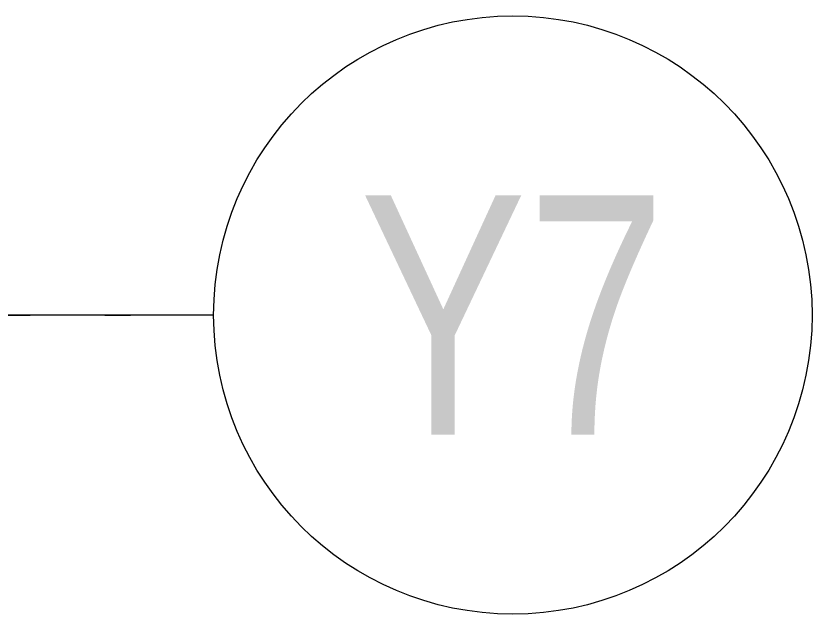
# Model space of a CAD drawing. Header units: millimetres. Extents: x 988833 to 1318015, y -9365 to 47591.
# Drawn here: x 1069928 to 1070593, y 44756 to 45256 of the extents above; entities that cross this region are included whole.
import ezdxf
from ezdxf.enums import TextEntityAlignment as Align

# ---------------------------------------------------------------- set-up
doc = ezdxf.new("R2010")
doc.units = ezdxf.units.MM
doc.header["$MEASUREMENT"] = 0
doc.linetypes.add('OF_Grid_1$0$CENTER2', pattern=[1.125, 0.75, -0.125, 0.125, -0.125])
for name, color, linetype, lineweight in [('OF_Grid_1$0$NDC_S_AXIS', 5, 'OF_Grid_1$0$CENTER2', 13), ('OF_Grid_1$0$NDC_S_SYMBOL', 1, 'Continuous', 15), ('OF_Grid_1$0$NDC_S_TEXT SYMBOL', 7, 'Continuous', 20)]:
    doc.layers.add(name, color=color, linetype=linetype, lineweight=lineweight)
doc.styles.add('OF_Grid_1$0$NDC_ANNO', font='', dxfattribs={"width": 0.8})
doc.styles.get('OF_Grid_1$0$NDC_ANNO').set_extended_font_data('Dotum')

# ---------------------------------------------------------------- blocks, each defined once
blk = doc.blocks.new('*U57')
at = {"layer": 'OF_Grid_1$0$NDC_S_SYMBOL'}
blk.add_line((-5, 0), (-9, 0), dxfattribs=at)
blk.add_circle((0, 0), 5, dxfattribs=at)
at = {"layer": 'OF_Grid_1$0$NDC_S_TEXT SYMBOL', "color": 7, "style": 'OF_Grid_1$0$NDC_ANNO', "width": 0.8}
blk.add_attdef('GRID', text='', height=4, rotation=90, dxfattribs=at).set_placement((0, 0), align=Align.MIDDLE)

msp = doc.modelspace()

# ---------------------------------------------------------------- linework, layer by layer
at = {"layer": 'OF_Grid_1$0$NDC_S_AXIS', "ltscale": 500}
msp.add_line((1060001.99, 45005.62), (1070023.38, 45005.62), dxfattribs=at)

# ---------------------------------------------------------------- block references
at = {"layer": 'OF_Grid_1$0$NDC_S_AXIS'}
ref = msp.add_blockref('*U57', (1070342.82, 45005.87), dxfattribs=dict(at, xscale=50, yscale=50, zscale=50))
ref.add_attrib('GRID', 'Y7', dxfattribs={"layer": 'OF_Grid_1$0$NDC_S_TEXT SYMBOL', "color": 7, "height": 200, "style": 'OF_Grid_1$0$NDC_ANNO', "width": 0.8}).set_placement((1070342.82, 45005.87), align=Align.MIDDLE)

doc.saveas('drawing.dxf')
